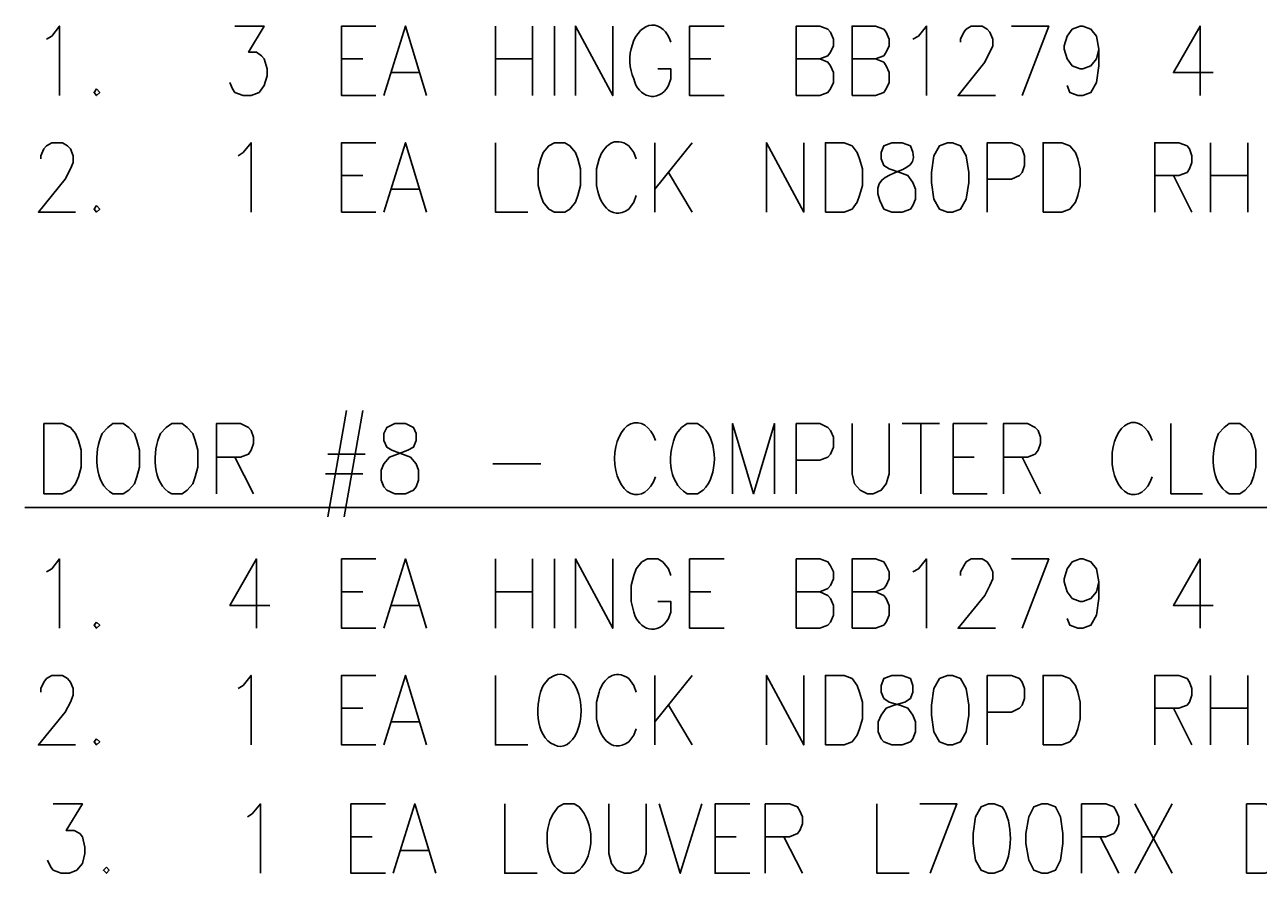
# Model space of a CAD drawing. Header units: inches. Extents: x 5 to 516, y -193 to 129.
# Drawn here: x 185.56 to 192.2, y -105.09 to -100.52 of the extents above; entities that cross this region are included whole.
import ezdxf

# ---------------------------------------------------------------- set-up
doc = ezdxf.new("R2010")
doc.units = ezdxf.units.IN
doc.header["$MEASUREMENT"] = 0
doc.layers.add('PDF3_Geometry', color=7, linetype='Continuous')

msp = doc.modelspace()

# ---------------------------------------------------------------- linework, layer by layer
at = {"layer": 'PDF3_Geometry', "lineweight": 35}
for points in [[(185.68006, -100.6024024), (185.7100581, -100.5857368), (185.7500555, -100.5324068), (185.7500555, -100.9057162)], [(186.6933278, -100.5324063), (186.8499845, -100.5324063), (186.7666565, -100.6723973), (186.809987, -100.6723973), (186.836652, -100.692396), (186.8499845, -100.7090616), (186.8666501, -100.7623916), (186.8666501, -100.7990559), (186.8499845, -100.8523858), (186.8233195, -100.8890501), (186.779989, -100.9057157), (186.7366584, -100.9057157), (186.6933278, -100.8890501), (186.6799954, -100.8690514), (186.6666629, -100.8357202)], [(187.449943, -100.9057141), (187.2666214, -100.9057141), (187.2666214, -100.5324047), (187.449943, -100.5324047)], [(187.4932779, -100.9057141), (187.6099371, -100.5324047), (187.7232632, -100.9057141)], [(188.0932354, -100.5324063), (188.0932354, -100.9057157)], [(188.293228, -100.5324063), (188.293228, -100.9057157)], [(188.4098858, -100.5324063), (188.4098858, -100.9057157)], [(188.5232073, -100.9057141), (188.5232073, -100.5324047), (188.7231944, -100.9057141), (188.7231944, -100.5324047)], [(189.3231581, -100.9057141), (189.1365035, -100.9057141), (189.1365035, -100.5324047), (189.3231581, -100.5324047)], [(189.7098038, -100.9057141), (189.7098038, -100.5324047), (189.8364624, -100.5324047), (189.8797929, -100.5490703), (189.8931254, -100.5657359), (189.909791, -100.6024002), (189.909791, -100.6390645), (189.8931254, -100.6723957), (189.8797929, -100.6923944), (189.8364624, -100.70906), (189.7098038, -100.70906)], [(190.0097792, -100.9057141), (190.0097792, -100.5324047), (190.1364377, -100.5324047), (190.1797683, -100.5490703), (190.1931007, -100.5657359), (190.2097663, -100.6024002), (190.2097663, -100.6390645), (190.1931007, -100.6723957), (190.1797683, -100.6923944), (190.1364377, -100.70906), (190.0097792, -100.70906)], [(190.3364252, -100.6024024), (190.3664232, -100.5857368), (190.4097538, -100.5324068), (190.4097538, -100.9057162)], [(190.5930751, -100.6190673), (190.5930751, -100.6024017), (190.6097407, -100.5657374), (190.6230732, -100.5490718), (190.6497381, -100.5324062), (190.7097343, -100.5324062), (190.7363992, -100.5490718), (190.7497317, -100.5657374), (190.7663973, -100.6024017), (190.7663973, -100.639066), (190.7230668, -100.7257271), (190.5797426, -100.9057156), (190.7797298, -100.9057156)], [(190.9230575, -100.9057141), (191.0663816, -100.5324047), (190.8663944, -100.5324047)], [(191.3363611, -100.6557301), (191.3230286, -100.70906), (191.2930305, -100.7457243), (191.2496999, -100.7623899), (191.2363675, -100.7623899), (191.1930369, -100.7457243), (191.166372, -100.70906), (191.1497064, -100.6557301), (191.1497064, -100.6390645), (191.166372, -100.5857346), (191.1930369, -100.5490703), (191.2363675, -100.5324047), (191.2496999, -100.5324047), (191.2930305, -100.5490703), (191.3230286, -100.5857346), (191.3363611, -100.6557301), (191.3363611, -100.7457243), (191.3230286, -100.8357186), (191.2930305, -100.8890485), (191.2496999, -100.9057141), (191.223035, -100.9057141), (191.1797044, -100.8890485), (191.166372, -100.8523842)], [(191.8796612, -100.9057157), (191.8796612, -100.5324063), (191.736337, -100.7823903), (191.9496567, -100.7823903)], [(187.2666214, -100.7090612), (187.3799475, -100.7090612)], [(188.0932354, -100.7090612), (188.2932226, -100.7090612)], [(189.1365035, -100.7090612), (189.2498295, -100.7090612)], [(189.8364572, -100.7090612), (189.8797878, -100.7257268), (189.8931203, -100.7457255), (189.9097858, -100.7823899), (189.9097858, -100.8357198), (189.8931203, -100.869051), (189.8797878, -100.8890497), (189.8364572, -100.9057153), (189.7097987, -100.9057153)], [(190.1364393, -100.7090612), (190.1797699, -100.7257268), (190.1931024, -100.7457255), (190.209768, -100.7823899), (190.209768, -100.8357198), (190.1931024, -100.869051), (190.1797699, -100.8890497), (190.1364393, -100.9057153), (190.0097808, -100.9057153)], [(187.5366033, -100.7823903), (187.6799275, -100.7823903)], [(189.0231747, -100.8523856), (189.0365071, -100.8157213), (189.0365071, -100.7623914), (188.9665116, -100.7623914)], [(185.6500598, -101.2456937), (185.6500598, -101.2290281), (185.6667254, -101.1923638), (185.6800578, -101.1756982), (185.7100559, -101.1590326), (185.766719, -101.1590326), (185.7933839, -101.1756982), (185.8100495, -101.1923638), (185.823382, -101.2290281), (185.823382, -101.2656924), (185.8100495, -101.2990236), (185.7800514, -101.3556866), (185.6367273, -101.532342), (185.8367145, -101.532342)], [(186.7099962, -101.2290271), (186.7366611, -101.2123615), (186.7799917, -101.1590316), (186.7799917, -101.532341)], [(187.449943, -101.5323422), (187.2666214, -101.5323422), (187.2666214, -101.1590328), (187.449943, -101.1590328)], [(187.4932779, -101.5323422), (187.6099371, -101.1590328), (187.7232632, -101.5323422)], [(188.0932354, -101.1590327), (188.0932354, -101.5323421), (188.2665576, -101.5323421)], [(188.8498533, -101.2456937), (188.8365208, -101.2123625), (188.8098558, -101.1756982)], [(189.1498354, -101.1590327), (188.9498482, -101.4090167)], [(188.9498496, -101.1590327), (188.9498496, -101.5323421)], [(189.549807, -101.5323422), (189.549807, -101.1590328), (189.7497942, -101.5323422), (189.7497942, -101.1590328)], [(190.3230973, -101.1756983), (190.2797667, -101.1590327), (190.2231037, -101.1590327), (190.1797732, -101.1756983), (190.1664407, -101.2123626), (190.1664407, -101.2456938), (190.1797732, -101.2823581), (190.2097712, -101.2990237), (190.2664343, -101.3190225), (190.3097648, -101.3356881), (190.3364298, -101.3723524), (190.3497623, -101.4090167), (190.3497623, -101.4623466), (190.3364298, -101.4956778), (190.3230973, -101.5156765), (190.2797667, -101.5323421), (190.2231037, -101.5323421), (190.1797732, -101.5156765)], [(190.7364036, -101.5323422), (190.7364036, -101.1590328), (190.8663953, -101.1590328), (190.9097258, -101.1756984), (190.9230583, -101.192364), (190.9363908, -101.2290283), (190.9363908, -101.2823582), (190.9230583, -101.3190225), (190.9097258, -101.3356881), (190.8663953, -101.3556868), (190.7364036, -101.3556868)], [(191.6363432, -101.5323422), (191.6363432, -101.1590328), (191.7663348, -101.1590328), (191.8096654, -101.1756984), (191.8229979, -101.192364), (191.8363304, -101.2290283), (191.8363304, -101.2656926), (191.8229979, -101.2990238), (191.8096654, -101.3190225), (191.7663348, -101.3356881), (191.6363432, -101.3356881)], [(191.9363253, -101.1590327), (191.9363253, -101.5323421)], [(192.1363111, -101.1590327), (192.1363111, -101.5323421)], [(188.6498661, -101.2456937), (188.6365336, -101.2990236), (188.6365336, -101.3890178)], [(187.2666214, -101.3356877), (187.3799475, -101.3356877)], [(189.0231752, -101.319021), (189.1498338, -101.5323407)], [(191.7363395, -101.3356877), (191.8363331, -101.5323417)], [(191.9363253, -101.3356877), (192.1363125, -101.3356877)], [(187.5366033, -101.4090167), (187.6799275, -101.4090167)], [(188.8098558, -101.5156764), (188.8365208, -101.4790121), (188.8498533, -101.4423478)], [(187.2932921, -102.5989411), (187.1932985, -103.1689046)], [(187.3799497, -102.5989411), (187.2799561, -103.1689046)], [(186.0366995, -103.045578), (186.0933625, -103.045578), (186.1233606, -103.0255793), (186.1533587, -102.9922481), (186.1666911, -102.9555838), (186.1800236, -102.9022539), (186.1800236, -102.8122597), (186.1666911, -102.7589297), (186.1533587, -102.7222654), (186.1233606, -102.6889342), (186.0933625, -102.6689355), (186.0366995, -102.6689355), (186.0100345, -102.6889342), (185.9800364, -102.7222654)], [(186.3533499, -103.045578), (186.4100129, -103.045578), (186.4366779, -103.0255793), (186.466676, -102.9922481), (186.4800085, -102.9555838), (186.4933409, -102.9022539), (186.4933409, -102.8122597), (186.4800085, -102.7589297), (186.466676, -102.7222654), (186.4366779, -102.6889342), (186.4100129, -102.6689355), (186.3533499, -102.6689355), (186.3233518, -102.6889342), (186.2933538, -102.7222654)], [(186.5933315, -103.045578), (186.5933315, -102.6689354), (186.7233232, -102.6689354), (186.7666538, -102.6889342), (186.7799862, -102.7055998), (186.7933187, -102.7422641), (186.7933187, -102.7755953), (186.7799862, -102.8122596), (186.7666538, -102.8322583), (186.7233232, -102.8489239), (186.5933315, -102.8489239)], [(189.2098326, -102.6889342), (189.1798345, -102.6689355), (189.1231715, -102.6689355), (189.0931734, -102.6889342), (189.0665085, -102.7222654)], [(189.3664895, -103.045578), (189.3664895, -102.6689354), (189.4798156, -103.045578), (189.5931417, -102.6689354), (189.5931417, -103.045578)], [(189.7098038, -103.045578), (189.7098038, -102.6689354), (189.8364624, -102.6689354), (189.8797929, -102.6889342), (189.8931254, -102.7055998), (189.909791, -102.7422641), (189.909791, -102.795594), (189.8931254, -102.8322583), (189.8797929, -102.8489239), (189.8364624, -102.8655895), (189.7098038, -102.8655895)], [(190.0097792, -102.6689355), (190.0097792, -102.9389182), (190.0231116, -102.9922481), (190.0531097, -103.0255793), (190.0931072, -103.045578), (190.1231052, -103.045578), (190.1664358, -103.0255793), (190.1931007, -102.9922481), (190.2097663, -102.9389182), (190.2097663, -102.6689355)], [(190.2797678, -102.6689355), (190.479755, -102.6689355)], [(190.3797573, -102.6689355), (190.3797573, -103.045578)], [(190.7364009, -103.045578), (190.5530793, -103.045578), (190.5530793, -102.6689354), (190.7364009, -102.6689354)], [(190.8230612, -103.045578), (190.8230612, -102.6689354), (190.9530528, -102.6689354), (190.9930503, -102.6889342), (191.0097159, -102.7055998), (191.0230483, -102.7422641), (191.0230483, -102.7755953), (191.0097159, -102.8122596), (190.9930503, -102.8322583), (190.9530528, -102.8489239), (190.8230612, -102.8489239)], [(191.7230075, -102.6689355), (191.7230075, -103.045578), (191.8929966, -103.045578)], [(192.0363148, -103.045578), (192.0929779, -103.045578), (192.1229759, -103.0255793), (192.152974, -102.9922481), (192.1663065, -102.9555838), (192.179639, -102.9022539), (192.179639, -102.8122597), (192.1663065, -102.7589297), (192.152974, -102.7222654), (192.1229759, -102.6889342), (192.0929779, -102.6689355), (192.0363148, -102.6689355), (192.0096499, -102.6889342), (191.9796518, -102.7222654)], [(187.1932958, -102.8322585), (187.393283, -102.8322585)], [(186.6933278, -102.8489251), (186.7933214, -103.0455792)], [(188.0799034, -102.8855879), (188.3365537, -102.8855879)], [(190.5530793, -102.8489251), (190.6664054, -102.8489251)], [(190.9230575, -102.8489251), (191.0230511, -103.0455792)], [(187.1799639, -102.9389191), (187.379951, -102.9389191)], [(189.1231715, -103.045578), (189.1798345, -103.045578), (189.2098326, -103.0255793)], [(185.5634022, -103.118907), (192.9629276, -103.118907)], [(185.68006, -103.4655509), (185.7100581, -103.4488853), (185.7500555, -103.3955554), (185.7500555, -103.7688648)], [(186.8099857, -103.7688642), (186.8099857, -103.3955548), (186.6666615, -103.6455388), (186.8799812, -103.6455388)], [(187.449943, -103.768866), (187.2666214, -103.768866), (187.2666214, -103.3955566), (187.449943, -103.3955566)], [(187.4932779, -103.768866), (187.6099371, -103.3955566), (187.7232632, -103.768866)], [(188.0932354, -103.3955548), (188.0932354, -103.7688642)], [(188.293228, -103.3955548), (188.293228, -103.7688642)], [(188.4098858, -103.3955548), (188.4098858, -103.7688642)], [(188.5232073, -103.768866), (188.5232073, -103.3955566), (188.7231944, -103.768866), (188.7231944, -103.3955566)], [(189.0365071, -103.4855488), (189.0231747, -103.4488845), (188.9931766, -103.4122202), (188.9665116, -103.3955546), (188.9098486, -103.3955546), (188.8798505, -103.4122202), (188.8498524, -103.4488845), (188.83652, -103.4855488), (188.8231875, -103.5388787), (188.8231875, -103.6255398), (188.83652, -103.6822029)], [(189.3231581, -103.768866), (189.1365035, -103.768866), (189.1365035, -103.3955566), (189.3231581, -103.3955566)], [(189.7098038, -103.768866), (189.7098038, -103.3955566), (189.8364624, -103.3955566), (189.8797929, -103.4122222), (189.8931254, -103.4322209), (189.909791, -103.4655521), (189.909791, -103.5022164), (189.8931254, -103.5388807), (189.8797929, -103.5555463), (189.8364624, -103.5722119), (189.7098038, -103.5722119)], [(190.0097792, -103.768866), (190.0097792, -103.3955566), (190.1364377, -103.3955566), (190.1797683, -103.4122222), (190.1931007, -103.4322209), (190.2097663, -103.4655521), (190.2097663, -103.5022164), (190.1931007, -103.5388807), (190.1797683, -103.5555463), (190.1364377, -103.5722119), (190.0097792, -103.5722119)], [(190.3364252, -103.4655509), (190.3664232, -103.4488853), (190.4097538, -103.3955554), (190.4097538, -103.7688648)], [(190.5930751, -103.4855488), (190.5930751, -103.4655501), (190.6097407, -103.4322189), (190.6230732, -103.4122202), (190.6497381, -103.3955546), (190.7097343, -103.3955546), (190.7363992, -103.4122202), (190.7497317, -103.4322189), (190.7663973, -103.4655501), (190.7663973, -103.5022144), (190.7497317, -103.5388787), (190.7230668, -103.5922086), (190.5797426, -103.768864), (190.7797298, -103.768864)], [(190.9230575, -103.768866), (191.0663816, -103.3955566), (190.8663944, -103.3955566)], [(191.3363611, -103.518882), (191.3230286, -103.5722119), (191.2930305, -103.6088763), (191.2496999, -103.6255419), (191.2363675, -103.6255419), (191.1930369, -103.6088763), (191.166372, -103.5722119), (191.1497064, -103.518882), (191.1497064, -103.5022164), (191.166372, -103.4488865), (191.1930369, -103.4122222), (191.2363675, -103.3955566), (191.2496999, -103.3955566), (191.2930305, -103.4122222), (191.3230286, -103.4488865), (191.3363611, -103.518882), (191.3363611, -103.6088763), (191.3230286, -103.6988705), (191.2930305, -103.7522004), (191.2496999, -103.768866), (191.223035, -103.768866), (191.1797044, -103.7522004), (191.166372, -103.7155361)], [(191.8796612, -103.7688642), (191.8796612, -103.3955548), (191.736337, -103.6455388), (191.9496567, -103.6455388)], [(187.2666214, -103.5722098), (187.3799475, -103.5722098)], [(188.0932354, -103.5722098), (188.2932226, -103.5722098)], [(189.0231747, -103.7155341), (189.0365071, -103.6822029), (189.0365071, -103.6255398), (188.9665116, -103.6255398)], [(189.1365035, -103.5722098), (189.2498295, -103.5722098)], [(189.8364572, -103.5722098), (189.8797878, -103.5922085), (189.8931203, -103.6088741), (189.9097858, -103.6455384), (189.9097858, -103.6988683), (189.8931203, -103.7355326), (189.8797878, -103.7521982), (189.8364572, -103.7688638), (189.7097987, -103.7688638)], [(190.1364393, -103.5722098), (190.1797699, -103.5922085), (190.1931024, -103.6088741), (190.209768, -103.6455384), (190.209768, -103.6988683), (190.1931024, -103.7355326), (190.1797699, -103.7521982), (190.1364393, -103.7688638), (190.0097808, -103.7688638)], [(187.5366033, -103.6455388), (187.6799275, -103.6455388)], [(185.6500598, -104.1121769), (185.6500598, -104.0921782), (185.6667254, -104.058847), (185.6800578, -104.0388483), (185.7100559, -104.0221827), (185.766719, -104.0221827), (185.7933839, -104.0388483), (185.8100495, -104.058847), (185.823382, -104.0921782), (185.823382, -104.1288425), (185.8100495, -104.1655068), (185.7800514, -104.2188367), (185.6367273, -104.3954921), (185.8367145, -104.3954921)], [(186.7099962, -104.0921773), (186.7366611, -104.0755117), (186.7799917, -104.0221818), (186.7799917, -104.3954912)], [(187.449943, -104.3954907), (187.2666214, -104.3954907), (187.2666214, -104.0221813), (187.449943, -104.0221813)], [(187.4932779, -104.3954907), (187.6099371, -104.0221813), (187.7232632, -104.3954907)], [(188.0932354, -104.022183), (188.0932354, -104.3954924), (188.2665576, -104.3954924)], [(188.4098858, -104.022183), (188.3798877, -104.0388486), (188.3498897, -104.0755129)], [(189.1498354, -104.022183), (188.9498482, -104.2721669)], [(188.9498496, -104.022183), (188.9498496, -104.3954924)], [(189.549807, -104.3954907), (189.549807, -104.0221813), (189.7497942, -104.3954907), (189.7497942, -104.0221813)], [(190.7364036, -104.3954907), (190.7364036, -104.0221813), (190.8663953, -104.0221813), (190.9097258, -104.0388469), (190.9230583, -104.0588456), (190.9363908, -104.0921768), (190.9363908, -104.1455068), (190.9230583, -104.1821711), (190.9097258, -104.1988367), (190.8663953, -104.2188354), (190.7364036, -104.2188354)], [(191.6363432, -104.3954907), (191.6363432, -104.0221813), (191.7663348, -104.0221813), (191.8096654, -104.0388469), (191.8229979, -104.0588456), (191.8363304, -104.0921768), (191.8363304, -104.1288412), (191.8229979, -104.1655055), (191.8096654, -104.1821711), (191.7663348, -104.1988367), (191.6363432, -104.1988367)], [(191.9363253, -104.022183), (191.9363253, -104.3954924)], [(192.1363111, -104.022183), (192.1363111, -104.3954924)], [(188.8498533, -104.1121769), (188.8365208, -104.0755126), (188.8098558, -104.0388483)], [(188.6498661, -104.1121769), (188.6365336, -104.1655068), (188.6365336, -104.2555011)], [(187.2666214, -104.1988379), (187.3799475, -104.1988379)], [(189.0231752, -104.182173), (189.1498338, -104.3954926)], [(191.7363395, -104.1988379), (191.8363331, -104.395492)], [(191.9363253, -104.1988379), (192.1363125, -104.1988379)], [(187.5366033, -104.2721669), (187.6799275, -104.2721669)], [(188.8098558, -104.3788265), (188.8365208, -104.3421622), (188.8498533, -104.308831)], [(185.7167195, -104.7121378), (185.8733761, -104.7121378), (185.786715, -104.8554619), (185.8300455, -104.8554619), (185.8600436, -104.8721275), (185.8733761, -104.8887931), (185.8867086, -104.9454561), (185.8867086, -104.9787873), (185.8733761, -105.0321173), (185.843378, -105.0687816), (185.8033806, -105.0854472), (185.76005, -105.0854472), (185.7167195, -105.0687816), (185.703387, -105.052116), (185.6867214, -105.0154517)], [(186.7599875, -104.7821338), (186.7866525, -104.7654682), (186.829983, -104.7121383), (186.829983, -105.0854477)], [(187.5032743, -105.0854472), (187.3166196, -105.0854472), (187.3166196, -104.7121378), (187.5032743, -104.7121378)], [(187.5432761, -105.0854472), (187.6599352, -104.7121378), (187.7732613, -105.0854472)], [(188.1432335, -104.7121378), (188.1432335, -105.0854472), (188.3165557, -105.0854472)], [(188.543212, -104.7288034), (188.516547, -104.7121378), (188.459884, -104.7121378), (188.4298859, -104.7288034), (188.4032209, -104.7654677)], [(188.7031952, -104.7121378), (188.7031952, -104.9787873), (188.7165277, -105.0321173), (188.7431926, -105.0687816), (188.7865232, -105.0854472), (188.8165213, -105.0854472), (188.8598518, -105.0687816), (188.8865168, -105.0321173), (188.9031824, -104.9787873), (188.9031824, -104.7121378)], [(188.9731838, -104.7121378), (189.0865099, -105.0854472), (189.2031691, -104.7121378)], [(189.4598139, -105.0854472), (189.2731592, -105.0854472), (189.2731592, -104.7121378), (189.4598139, -104.7121378)], [(189.5431478, -105.0854472), (189.5431478, -104.7121378), (189.6731395, -104.7121378), (189.7164701, -104.7288034), (189.7298025, -104.7488022), (189.743135, -104.7821334), (189.743135, -104.8187977), (189.7298025, -104.855462), (189.7164701, -104.8721276), (189.6731395, -104.8887932), (189.5431478, -104.8887932)], [(190.1431053, -104.7121378), (190.1431053, -105.0854472), (190.3164275, -105.0854472)], [(190.4297555, -105.0854472), (190.5730796, -104.7121378), (190.3730925, -104.7121378)], [(190.8163982, -104.7288034), (190.7730676, -104.7121378), (190.7430696, -104.7121378), (190.7030721, -104.7288034), (190.673074, -104.7821333), (190.6597416, -104.8721275), (190.6597416, -104.9254574), (190.673074, -105.0154517), (190.7030721, -105.0687816), (190.7430696, -105.0854472), (190.7730676, -105.0854472), (190.8163982, -105.0687816)], [(191.2430375, -105.0854472), (191.2430375, -104.7121378), (191.3730292, -104.7121378), (191.4163597, -104.7288034), (191.4296922, -104.7488022), (191.4430247, -104.7821334), (191.4430247, -104.8187977), (191.4296922, -104.855462), (191.4163597, -104.8721276), (191.3730292, -104.8887932), (191.2430375, -104.8887932)], [(191.7296735, -104.7121378), (191.5296863, -105.0854472)], [(191.5296877, -104.7121378), (191.7296749, -105.0854472)], [(187.3166196, -104.8887927), (187.4299457, -104.8887927)], [(189.2731592, -104.8887927), (189.3864853, -104.8887927)], [(189.6431374, -104.8887927), (189.743131, -105.0854468)], [(191.343027, -104.8887927), (191.4430206, -105.0854468)], [(187.5866015, -104.9621217), (187.7299256, -104.9621217)], [(188.459884, -105.0854472), (188.516547, -105.0854472), (188.543212, -105.0687816)]]:
    msp.add_lwpolyline(points, dxfattribs=at)
for points in [[(185.9500419, -100.8690512), (185.9367094, -100.88905), (185.9500419, -100.9057156), (185.9667075, -100.88905)], [(188.4098858, -101.1590327), (188.3798877, -101.1756983), (188.3498897, -101.2123626), (188.3365572, -101.2456938), (188.3232247, -101.2990237), (188.3232247, -101.389018), (188.3365572, -101.4423479), (188.3498897, -101.4790122), (188.3798877, -101.5156765), (188.4098858, -101.5323421), (188.4665488, -101.5323421), (188.4932138, -101.5156765), (188.5232119, -101.4790122), (188.5365444, -101.4423479), (188.5498768, -101.389018), (188.5498768, -101.2990237), (188.5365444, -101.2456938), (188.5232119, -101.2123626), (188.4932138, -101.1756983), (188.4665488, -101.1590327)], [(189.8664575, -101.5323422), (189.8664575, -101.1590328), (189.9664511, -101.1590328), (190.0097816, -101.1756984), (190.0364466, -101.2123627), (190.049779, -101.2456939), (190.0664446, -101.2990238), (190.0664446, -101.389018), (190.049779, -101.442348), (190.0364466, -101.4790123), (190.0097816, -101.5156766), (189.9664511, -101.5323422)], [(190.523079, -101.1590327), (190.4797485, -101.1756983), (190.4497504, -101.2290282), (190.4364179, -101.3190225), (190.4364179, -101.3723524), (190.4497504, -101.4623466), (190.4797485, -101.5156765), (190.523079, -101.5323421), (190.549744, -101.5323421), (190.5930746, -101.5156765), (190.6230726, -101.4623466), (190.6364051, -101.3723524), (190.6364051, -101.3190225), (190.6230726, -101.2290282), (190.5930746, -101.1756983), (190.549744, -101.1590327)], [(191.0363789, -101.5323422), (191.0363789, -101.1590328), (191.1363725, -101.1590328), (191.1797031, -101.1756984), (191.2097012, -101.2123627), (191.2230336, -101.2456939), (191.2363661, -101.2990238), (191.2363661, -101.389018), (191.2230336, -101.442348), (191.2097012, -101.4790123), (191.1797031, -101.5156766), (191.1363725, -101.5323422)], [(185.9500419, -101.4956777), (185.9367094, -101.5156764), (185.9500419, -101.532342), (185.9667075, -101.5156764)], [(185.6667281, -103.045578), (185.6667281, -102.6689354), (185.7667217, -102.6689354), (185.8100522, -102.6889342), (185.8367172, -102.7222654), (185.8533828, -102.7589297), (185.8667153, -102.8122596), (185.8667153, -102.9022538), (185.8533828, -102.9555837), (185.8367172, -102.992248), (185.8100522, -103.0255792), (185.7667217, -103.045578)], [(187.5532716, -102.6689355), (187.5099411, -102.6889342), (187.4932755, -102.7222654), (187.4932755, -102.7589297), (187.5099411, -102.7955941), (187.536606, -102.8122597), (187.5932691, -102.8322584), (187.6365996, -102.848924), (187.6665977, -102.8855883), (187.6799302, -102.9189195), (187.6799302, -102.9722494), (187.6665977, -103.0089137), (187.6532652, -103.0255793), (187.6099347, -103.045578), (187.5532716, -103.045578), (187.5099411, -103.0255793), (187.4932755, -103.0089137), (187.479943, -102.9722494), (187.479943, -102.9189195), (187.4932755, -102.8855883), (187.5232735, -102.848924), (187.5666041, -102.8322584), (187.6232671, -102.8122597), (187.6532652, -102.7955941), (187.6665977, -102.7589297), (187.6665977, -102.7222654), (187.6532652, -102.6889342), (187.6099347, -102.6689355)], [(185.9500419, -103.7355328), (185.9367094, -103.7521984), (185.9500419, -103.768864), (185.9667075, -103.7521984)], [(189.8664575, -104.3954907), (189.8664575, -104.0221813), (189.9664511, -104.0221813), (190.0097816, -104.0388469), (190.0364466, -104.0755112), (190.049779, -104.1121756), (190.0664446, -104.1655055), (190.0664446, -104.2554997), (190.049779, -104.3088296), (190.0364466, -104.3421608), (190.0097816, -104.3788251), (189.9664511, -104.3954907)], [(190.2231037, -104.022183), (190.1797732, -104.0388486), (190.1664407, -104.0755129), (190.1664407, -104.1121772), (190.1797732, -104.1455084), (190.2097712, -104.1655071), (190.2664343, -104.1821727), (190.3097648, -104.1988383), (190.3364298, -104.2355026), (190.3497623, -104.2721669), (190.3497623, -104.3254968), (190.3364298, -104.3621612), (190.3230973, -104.3788268), (190.2797667, -104.3954924), (190.2231037, -104.3954924), (190.1797732, -104.3788268), (190.1664407, -104.3621612), (190.1497751, -104.3254968), (190.1497751, -104.2721669), (190.1664407, -104.2355026), (190.1931056, -104.1988383), (190.2364362, -104.1821727), (190.2930992, -104.1655071), (190.3230973, -104.1455084), (190.3364298, -104.1121772), (190.3364298, -104.0755129), (190.3230973, -104.0388486), (190.2797667, -104.022183)], [(190.523079, -104.022183), (190.4797485, -104.0388486), (190.4497504, -104.0921785), (190.4364179, -104.1821727), (190.4364179, -104.2355026), (190.4497504, -104.3254968), (190.4797485, -104.3788268), (190.523079, -104.3954924), (190.549744, -104.3954924), (190.5930746, -104.3788268), (190.6230726, -104.3254968), (190.6364051, -104.2355026), (190.6364051, -104.1821727), (190.6230726, -104.0921785), (190.5930746, -104.0388486), (190.549744, -104.022183)], [(191.0363789, -104.3954907), (191.0363789, -104.0221813), (191.1363725, -104.0221813), (191.1797031, -104.0388469), (191.2097012, -104.0755112), (191.2230336, -104.1121756), (191.2363661, -104.1655055), (191.2363661, -104.2554997), (191.2230336, -104.3088296), (191.2097012, -104.3421608), (191.1797031, -104.3788251), (191.1363725, -104.3954907)], [(185.9500419, -104.3621609), (185.9367094, -104.3788265), (185.9500419, -104.3954921), (185.9667075, -104.3788265)], [(191.0297197, -104.7121378), (190.9863892, -104.7288034), (190.9597242, -104.7821333), (190.9430586, -104.8721275), (190.9430586, -104.9254574), (190.9597242, -105.0154517), (190.9863892, -105.0687816), (191.0297197, -105.0854472), (191.0597178, -105.0854472), (191.1030484, -105.0687816), (191.1297133, -105.0154517), (191.1430458, -104.9254574), (191.1430458, -104.8721275), (191.1297133, -104.7821333), (191.1030484, -104.7288034), (191.0597178, -104.7121378)], [(192.1296452, -105.0854472), (192.1296452, -104.7121378), (192.2296387, -104.7121378), (192.2729693, -104.7288034), (192.3029674, -104.7654678), (192.3162999, -104.8021321), (192.3296323, -104.855462), (192.3296323, -104.9454562), (192.3162999, -104.9987861), (192.3029674, -105.0321173), (192.2729693, -105.0687816), (192.2296387, -105.0854472)], [(186.0033696, -105.0521157), (185.986704, -105.0687813), (186.0033696, -105.0854469), (186.0167021, -105.0687813)]]:
    msp.add_lwpolyline(points, close=True, dxfattribs=at)
for centre, major_axis, ratio, start_param, end_param in [((188.9317356, -100.7053778), (0.0110399, 0.1780999), 0.650620459, 5.258175372, 8.561832263), ((188.8514288, -102.85711), (-0.0001648, 0.1937676), 0.609451797, 5.243246684, 10.461925527), ((191.5228893, -102.8565578), (-0.0007572, 0.1939318), 0.59893842, 5.237581293, 10.457345141), ((188.4404663, -104.2093324), (-0.0015934, 0.1939498), 0.580309139, 2.852310373, 6.544155853)]:
    msp.add_ellipse(centre, major_axis=major_axis, ratio=ratio, start_param=start_param, end_param=end_param, dxfattribs=at)
for points in [[(188.83652, -100.8157213), (188.8582964, -100.9136595), (188.9671227, -100.9517682), (189.0231747, -100.8523856)], [(188.8098558, -101.1756982), (188.7339163, -101.1223127), (188.6776421, -101.1731983), (188.6498661, -101.2456937)], [(190.1797732, -101.5156765), (190.0357824, -101.250638), (190.4223687, -101.3791297), (190.3230973, -101.1756983)], [(188.6365336, -101.3890178), (188.6490328, -101.4753456), (188.708029, -101.5855052), (188.8098558, -101.5156764)], [(189.2098326, -103.0255793), (189.2895497, -102.9506952), (189.2895497, -102.7638183), (189.2098326, -102.6889342)], [(185.9800364, -102.7222654), (185.9353171, -102.8147595), (185.9331506, -102.9903038), (186.0366995, -103.045578)], [(186.2933538, -102.7222654), (186.2487455, -102.8120374), (186.2461346, -102.9976367), (186.3533499, -103.045578)], [(189.0665085, -102.7222654), (189.016345, -102.8232589), (189.0166783, -102.9816932), (189.1231715, -103.045578)], [(191.9796518, -102.7222654), (191.9349324, -102.8147595), (191.9327659, -102.9903038), (192.0363148, -103.045578)], [(188.83652, -103.6822029), (188.8627961, -103.7786967), (188.967456, -103.8133056), (189.0231747, -103.7155341)], [(188.8098558, -104.0388483), (188.734194, -103.9851295), (188.6743645, -104.0372373), (188.6498661, -104.1121769)], [(188.3498897, -104.0755129), (188.3058369, -104.1603963), (188.3025038, -104.353995), (188.4098858, -104.3954924)], [(188.6365336, -104.2555011), (188.6482551, -104.3399956), (188.7110288, -104.4482109), (188.8098558, -104.3788265)], [(188.543212, -105.0687816), (188.6285398, -104.9830093), (188.6259844, -104.8149645), (188.543212, -104.7288034)], [(190.8163982, -105.0687816), (190.8752833, -104.9893422), (190.8752833, -104.8082427), (190.8163982, -104.7288034)], [(188.4032209, -104.7654677), (188.3491133, -104.8492956), (188.3586682, -105.0452831), (188.459884, -105.0854472)]]:
    msp.add_open_spline(points, degree=3, dxfattribs=at)

doc.saveas('drawing.dxf')
